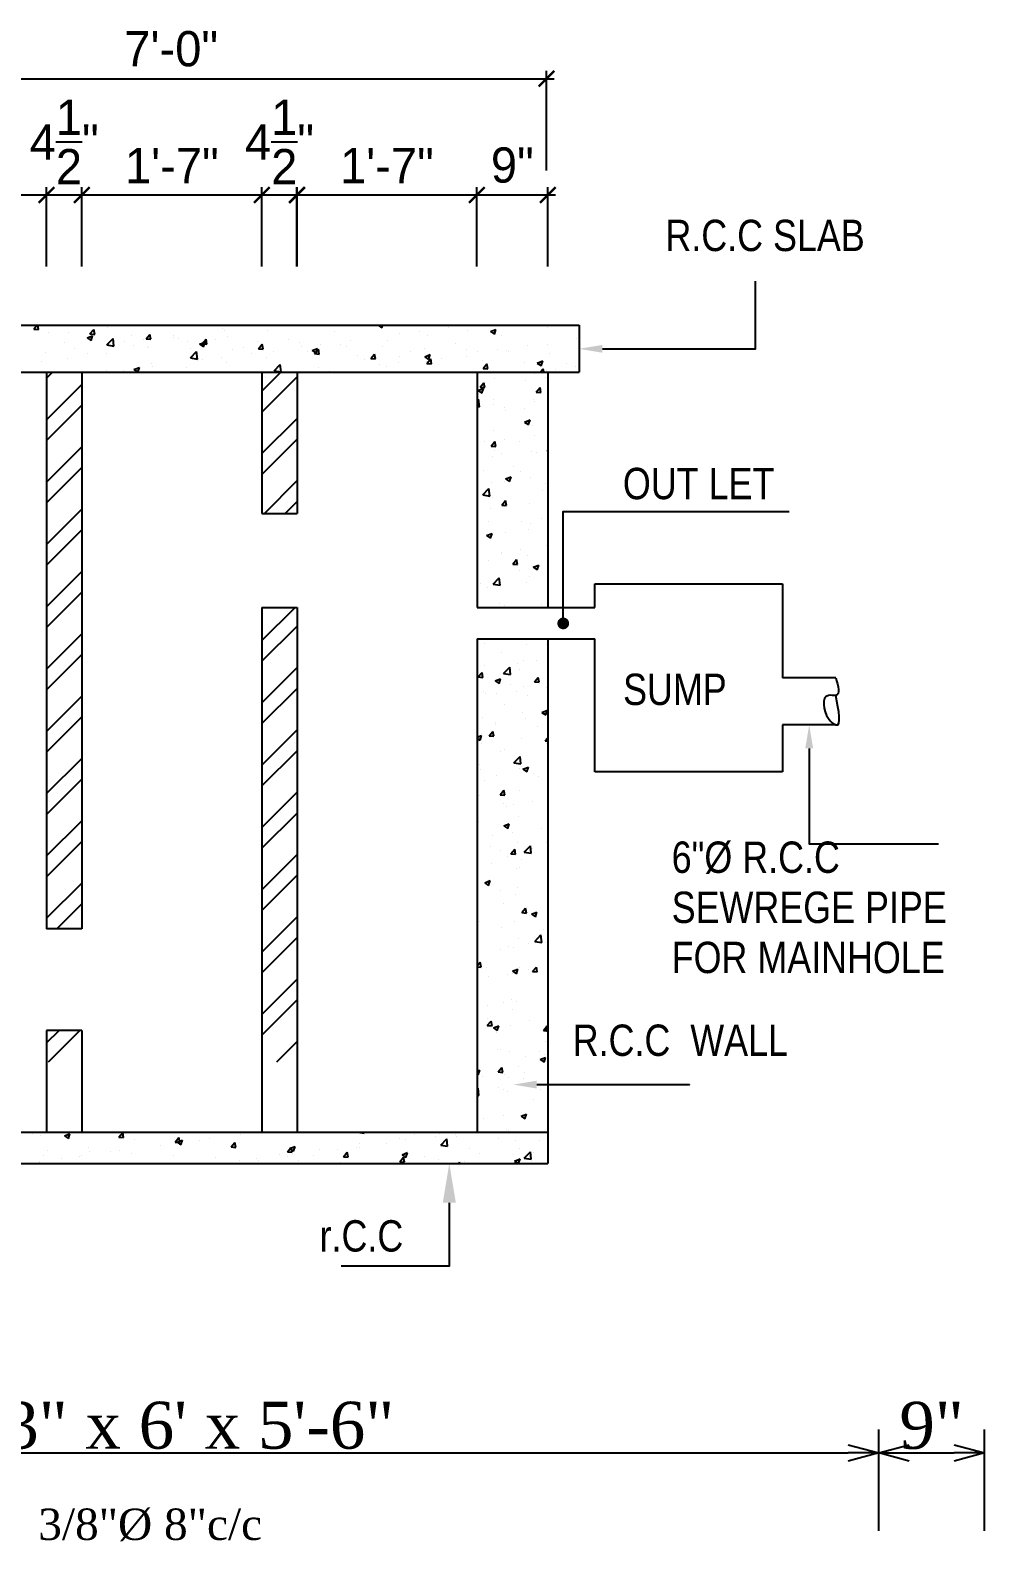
# Model space of a CAD drawing. Header units: inches. Extents: x -36906 to 35154, y -44700 to 686.
# Drawn here: x 34311.2 to 34554.8, y -18875.8 to -18485.7 of the extents above; entities that cross this region are included whole.
import ezdxf

# ---------------------------------------------------------------- set-up
doc = ezdxf.new("R2010")
doc.units = ezdxf.units.IN
doc.header["$LTSCALE"] = 2
doc.header["$MEASUREMENT"] = 0
doc.header["$PDMODE"] = 2
doc.layers.add('tex', color=7, linetype='Continuous')
doc.layers.add('wall', color=7, linetype='Continuous')
doc.styles.add('NOMAN', font='techl___.ttf', dxfattribs={"height": 6})
doc.styles.add('ROMANTIC', font='romantic.ttf')
doc.dimstyles.new('DIM-1', dxfattribs={"dimscale": 6, "dimtxt": 1.296875, "dimasz": 1.296875, "dimexe": 1, "dimexo": 1, "dimgap": 0.125, "dimtad": 1, "dimdec": 3, "dimrnd": 0.125, "dimzin": 3, "dimdsep": 46, "dimlunit": 4, "dimtxsty": 'ROMANTIC', "dimblk": 'OPEN30', "dimcen": 0.09, "dimdle": 1, "dimclrd": 256, "dimclre": 256, "dimclrt": 256, "dimadec": 0, "dimazin": 0, "dimtfac": 0.75, "dimtdec": 3, "dimtix": 1, "dimtmove": 1, "dimatfit": 3, "dimldrblk": 'OPEN90', "dimfxl": 0, "dimtolj": 1, "dimtzin": 0, "dimlwd": -1, "dimlwe": -1, "dimarcsym": 0})

# ---------------------------------------------------------------- blocks, each defined once
blk = doc.blocks.new('_ArchTick')
at = {"layer": 'wall', "color": 0, "const_width": 0.15}
blk.add_lwpolyline([(-0.5, -0.5), (0.5, 0.5)], dxfattribs=at)
blk = doc.blocks.new('_Dot')
at = {"color": 0, "linetype": 'ByBlock', "lineweight": -2}
blk.add_line((-0.5, 0), (-1, 0), dxfattribs=at)
at = {"color": 0, "linetype": 'ByBlock', "const_width": 0.5}
blk.add_lwpolyline([(-0.25, 0, 1), (0.25, 0, 1)], format="xyb", close=True, dxfattribs=at)
blk = doc.blocks.new('_Open30')
at = {"layer": 'tex', "color": 0, "lineweight": -2}
for p, q in [((-1, 0.268), (0, 0)), ((0, 0), (-1, -0.268)), ((0, 0), (-1, 0))]:
    blk.add_line(p, q, dxfattribs=at)
blk = doc.blocks.new('*D13')
at = {"linetype": 'ByBlock'}
for p, q in [((34162.1, -18868.77), (34162.1, -18842.85)), ((34527.84, -18868.77), (34527.84, -18842.85)), ((34169.88, -18848.85), (34520.06, -18848.85))]:
    blk.add_line(p, q, dxfattribs=at)
at = {"layer": 'Defpoints', "color": 0, "linetype": 'ByBlock'}
for p in [(34527.84, -18848.85), (34162.1, -18874.77), (34527.84, -18874.77)]:
    blk.add_point(p, dxfattribs=at)
at = {"linetype": 'ByBlock', "xscale": 7.78125, "yscale": 7.78125, "zscale": 7.78125, "rotation": 180}
blk.add_blockref('_Open30', (34162.1, -18848.85), dxfattribs=at)
at = {"linetype": 'ByBlock', "xscale": 7.78125, "yscale": 7.78125, "zscale": 7.78125}
blk.add_blockref('_Open30', (34527.84, -18848.85), dxfattribs=at)
at = {"linetype": 'ByBlock', "insert": (34344.97, -18841.87), "char_height": 12, "attachment_point": 5, "style": 'ROMANTIC'}
blk.add_mtext('\\A1;7\'-3" x 6\' x 5\'-6" ', dxfattribs=at)
blk = doc.blocks.new('_Open90')
at = {"color": 0, "linetype": 'ByBlock', "lineweight": -2}
for p, q in [((0, 0), (-1, 0)), ((-0.5, 0.5), (0, 0)), ((0, 0), (-0.5, -0.5))]:
    blk.add_line(p, q, dxfattribs=at)
blk = doc.blocks.new('*D14')
at = {"linetype": 'ByBlock'}
for p, q in [((34527.84, -18868.77), (34527.84, -18842.85)), ((34554.84, -18868.77), (34554.84, -18842.85)), ((34535.62, -18848.85), (34547.06, -18848.85))]:
    blk.add_line(p, q, dxfattribs=at)
at = {"layer": 'Defpoints', "color": 0, "linetype": 'ByBlock'}
for p in [(34554.84, -18848.85), (34527.84, -18874.77), (34554.84, -18874.77)]:
    blk.add_point(p, dxfattribs=at)
at = {"linetype": 'ByBlock', "xscale": 7.78125, "yscale": 7.78125, "zscale": 7.78125, "rotation": 180}
blk.add_blockref('_Open30', (34527.84, -18848.85), dxfattribs=at)
at = {"linetype": 'ByBlock', "xscale": 7.78125, "yscale": 7.78125, "zscale": 7.78125}
blk.add_blockref('_Open30', (34554.84, -18848.85), dxfattribs=at)
at = {"linetype": 'ByBlock', "insert": (34541.34, -18841.9), "char_height": 12, "attachment_point": 5, "style": 'ROMANTIC'}
blk.add_mtext('\\A1;9"', dxfattribs=at)

msp = doc.modelspace()

# ---------------------------------------------------------------- linework, layer by layer
at = {"ltscale": 0.5}
for p, q in [((34442.9502, -18521.4222), (34442.9502, -18496.0194)), ((34249.2715, -18498.0194), (34444.9502, -18498.0194)), ((34267.2715, -18527.7071), (34317.2715, -18527.7071)), ((34313.2715, -18527.7071), (34326.2715, -18527.7071)), ((34315.2715, -18545.9596), (34315.2715, -18525.7071)), ((34315.2715, -18545.9596), (34315.2715, -18525.7071)), ((34322.2715, -18527.7071), (34372.2715, -18527.7071)), ((34324.2715, -18545.9596), (34324.2715, -18525.7071)), ((34324.2715, -18545.9596), (34324.2715, -18525.7071)), ((34368.2715, -18527.7071), (34381.2715, -18527.7071)), ((34370.2715, -18545.9596), (34370.2715, -18525.7071)), ((34370.2715, -18545.9596), (34370.2715, -18525.7071)), ((34377.2053, -18527.7071), (34427.2053, -18527.7071)), ((34379.2053, -18545.9596), (34379.2053, -18525.7071)), ((34379.2715, -18545.9596), (34379.2715, -18525.7071)), ((34423.2053, -18527.7071), (34445.2715, -18527.7071)), ((34425.2053, -18545.9596), (34425.2053, -18525.7071)), ((34425.2053, -18545.9596), (34425.2053, -18525.7071)), ((34443.2715, -18545.9596), (34443.2715, -18525.7071))]:
    msp.add_line(p, q, dxfattribs=at)
for p, q in [((34243.2715, -18560.9829), (34451.2715, -18560.9829)), ((34312.0132, -18561.9238), (34312.8028, -18560.9829)), ((34312.0132, -18561.9238), (34313.2087, -18562.0284)), ((34313.2097, -18562.0357), (34313.0155, -18560.9829)), ((34315.7325, -18562.7398), (34315.7325, -18562.7398)), ((34320.797, -18562.7381), (34320.797, -18562.7381)), ((34325.6274, -18564.1969), (34327.0278, -18563.6594)), ((34326.3584, -18563.1789), (34327.3226, -18562.0298)), ((34326.3584, -18563.1789), (34327.5539, -18563.2835)), ((34326.4089, -18563.1909), (34326.4089, -18563.1909)), ((34326.6233, -18564.8752), (34327.0288, -18563.6666)), ((34327.5549, -18563.2908), (34327.3237, -18562.0371)), ((34330.8991, -18561.4577), (34330.8991, -18561.4577)), ((34337.0854, -18563.642), (34337.0854, -18563.642)), ((34340.7036, -18564.4339), (34341.6678, -18563.2849)), ((34341.9001, -18564.5458), (34341.6689, -18563.2922)), ((34347.6839, -18563.5364), (34347.6839, -18563.5364)), ((34360.3149, -18561.8735), (34360.3149, -18561.8735)), ((34360.718, -18562.241), (34360.718, -18562.241)), ((34365.3217, -18561.2143), (34365.3217, -18561.2143)), ((34371.8023, -18562.428), (34371.8023, -18562.428)), ((34382.071, -18561.0198), (34382.071, -18561.0198)), ((34388.8378, -18562.6281), (34388.8378, -18562.6281)), ((34399.9661, -18560.9829), (34400.9119, -18561.6208)), ((34400.9129, -18561.6282), (34401.1295, -18560.9829)), ((34405.4784, -18563.1231), (34405.4784, -18563.1231)), ((34410.4852, -18562.464), (34410.4852, -18562.464)), ((34412.5864, -18563.4895), (34412.5864, -18563.4895)), ((34418.0599, -18561.4667), (34418.0599, -18561.4667)), ((34422.6885, -18562.2092), (34422.6885, -18562.2092)), ((34428.6596, -18562.5516), (34430.06, -18562.014)), ((34428.6596, -18562.5516), (34429.6545, -18563.2226)), ((34429.6555, -18563.2299), (34430.0611, -18562.0214)), ((34431.4671, -18563.621), (34431.4671, -18563.621)), ((34443.1309, -18561.6189), (34443.1309, -18561.6189)), ((34451.2715, -18560.9829), (34451.2715, -18572.9829)), ((34319.9494, -18565.4263), (34319.9494, -18565.4263)), ((34322.4715, -18566.8556), (34322.4715, -18566.8556)), ((34325.6274, -18564.1969), (34326.6223, -18564.8679)), ((34330.6259, -18565.8774), (34330.6259, -18565.8774)), ((34330.6944, -18565.9947), (34332.2522, -18564.3712)), ((34330.6944, -18565.9947), (34332.4732, -18566.2706)), ((34332.4742, -18566.2768), (34332.2532, -18564.3774)), ((34335.1025, -18565.1927), (34335.1025, -18565.1927)), ((34337.3906, -18566.2452), (34337.3906, -18566.2452)), ((34340.1093, -18564.5336), (34340.1093, -18564.5336)), ((34340.7036, -18564.4339), (34341.8991, -18564.5385)), ((34341.0437, -18566.6161), (34341.0437, -18566.6161)), ((34341.3023, -18566.3285), (34341.3023, -18566.3285)), ((34347.7618, -18564.0931), (34347.7618, -18564.0931)), ((34349.0543, -18564.2431), (34349.0543, -18564.2431)), ((34351.3124, -18565.2079), (34351.3124, -18565.2079)), ((34351.9788, -18566.7796), (34351.9788, -18566.7796)), ((34352.0393, -18569.3051), (34353.597, -18567.6816)), ((34353.819, -18569.5872), (34353.598, -18567.6878)), ((34354.37, -18565.7987), (34355.7704, -18565.2611)), ((34354.37, -18565.7987), (34355.3649, -18566.4697)), ((34355.0488, -18565.689), (34356.013, -18564.5399)), ((34355.0488, -18565.689), (34356.2443, -18565.7936)), ((34355.3659, -18566.477), (34355.7714, -18565.2684)), ((34356.2453, -18565.8009), (34356.0141, -18564.5472)), ((34358.4383, -18564.5442), (34358.4383, -18564.5442)), ((34361.4145, -18563.9275), (34361.4145, -18563.9275)), ((34362.6552, -18567.2307), (34362.6552, -18567.2307)), ((34365.5103, -18566.6323), (34365.5103, -18566.6323)), ((34369.1147, -18564.9953), (34369.1147, -18564.9953)), ((34369.394, -18566.944), (34370.3582, -18565.7949)), ((34369.394, -18566.944), (34370.5895, -18567.0486)), ((34370.5905, -18567.0559), (34370.3593, -18565.8023)), ((34373.3317, -18567.6818), (34373.3317, -18567.6818)), ((34377.1741, -18564.6302), (34377.1741, -18564.6302)), ((34379.7912, -18565.4464), (34379.7912, -18565.4464)), ((34380.266, -18566.4424), (34380.266, -18566.4424)), ((34381.8278, -18567.6777), (34381.8278, -18567.6777)), ((34383.1126, -18567.4004), (34384.513, -18566.8629)), ((34383.1126, -18567.4004), (34384.1075, -18568.0715)), ((34383.7393, -18568.1991), (34384.7034, -18567.05)), ((34384.1085, -18568.0788), (34384.514, -18566.8702)), ((34384.9357, -18568.311), (34384.7045, -18567.0573)), ((34385.2728, -18565.7832), (34385.2728, -18565.7832)), ((34390.4676, -18565.8975), (34390.4676, -18565.8975)), ((34391.9299, -18566.3973), (34391.9299, -18566.3973)), ((34392.8474, -18564.786), (34392.8474, -18564.786)), ((34401.1441, -18566.3486), (34401.1441, -18566.3486)), ((34402.3177, -18564.8978), (34402.3177, -18564.8978)), ((34408.1397, -18567.6252), (34408.1397, -18567.6252)), ((34411.8205, -18566.7997), (34411.8205, -18566.7997)), ((34419.8034, -18565.6231), (34419.8034, -18565.6231)), ((34422.497, -18567.2508), (34422.497, -18567.2508)), ((34425.4295, -18567.6921), (34425.4295, -18567.6921)), ((34430.4363, -18567.0329), (34430.4363, -18567.0329)), ((34432.8331, -18567.3675), (34432.8331, -18567.3675)), ((34433.1734, -18567.7019), (34433.1734, -18567.7019)), ((34438.0109, -18566.0357), (34438.0109, -18566.0357)), ((34443.1018, -18565.9593), (34443.1018, -18565.9593)), ((34450.6419, -18564.3728), (34450.6419, -18564.3728)), ((34314.0631, -18570.2494), (34314.0631, -18570.2494)), ((34314.8969, -18567.8529), (34314.8969, -18567.8529)), ((34320.5538, -18569.396), (34320.5538, -18569.396)), ((34325.7269, -18568.2473), (34325.7269, -18568.2473)), ((34330.6559, -18568.1156), (34330.6559, -18568.1156)), ((34342.1829, -18570.6365), (34342.1829, -18570.6365)), ((34342.4225, -18571.4246), (34342.4225, -18571.4246)), ((34352.0393, -18569.3051), (34353.818, -18569.581)), ((34353.8466, -18568.6344), (34353.8466, -18568.6344)), ((34355.0536, -18569.7617), (34355.0536, -18569.7617)), ((34360.0604, -18569.1025), (34360.0604, -18569.1025)), ((34361.1713, -18570.5854), (34361.1713, -18570.5854)), ((34367.635, -18568.1053), (34367.635, -18568.1053)), ((34371.5591, -18569.0859), (34371.5591, -18569.0859)), ((34373.3841, -18572.6155), (34374.9418, -18570.9919)), ((34375.1638, -18572.8976), (34374.9428, -18570.9982)), ((34383.7393, -18568.1991), (34384.9347, -18568.3036)), ((34384.0081, -18568.1329), (34384.0081, -18568.1329)), ((34384.8122, -18571.6294), (34384.8122, -18571.6294)), ((34394.6846, -18568.584), (34394.6846, -18568.584)), ((34396.476, -18569.6273), (34396.476, -18569.6273)), ((34398.0845, -18569.4541), (34399.0486, -18568.305)), ((34398.0845, -18569.4541), (34399.2799, -18569.5587)), ((34399.2809, -18569.5661), (34399.0497, -18568.3124)), ((34400.2171, -18571.0114), (34400.2171, -18571.0114)), ((34402.0745, -18571.5556), (34402.0745, -18571.5556)), ((34405.2238, -18570.3522), (34405.2238, -18570.3522)), ((34405.361, -18569.0351), (34405.361, -18569.0351)), ((34411.8552, -18569.0022), (34413.2556, -18568.4646)), ((34411.8552, -18569.0022), (34412.85, -18569.6732)), ((34412.3432, -18570.1474), (34412.3432, -18570.1474)), ((34412.4297, -18570.7091), (34413.3938, -18569.5601)), ((34412.4297, -18570.7091), (34413.6251, -18570.8137)), ((34412.7985, -18569.355), (34412.7985, -18569.355)), ((34412.8511, -18569.6806), (34413.2566, -18568.472)), ((34413.6261, -18570.8211), (34413.3949, -18569.5675)), ((34416.0375, -18569.4862), (34416.0375, -18569.4862)), ((34422.4453, -18568.8671), (34422.4453, -18568.8671)), ((34426.7139, -18569.9373), (34426.7139, -18569.9373)), ((34426.7749, -18571.9642), (34427.739, -18570.8151)), ((34427.9713, -18572.0762), (34427.7401, -18570.8225)), ((34437.3904, -18570.3884), (34437.3904, -18570.3884)), ((34440.5978, -18570.6039), (34441.9982, -18570.0664)), ((34440.5978, -18570.6039), (34441.5926, -18571.275)), ((34441.5937, -18571.2823), (34441.9992, -18570.0738)), ((34443.8499, -18568.153), (34443.8499, -18568.153)), ((34448.0668, -18570.8395), (34448.0668, -18570.8395)), ((34450.3873, -18571.6019), (34450.3873, -18571.6019)), ((34243.2715, -18572.9829), (34451.2715, -18572.9829)), ((34311.7534, -18572.906), (34311.7534, -18572.906)), ((34315.2715, -18572.9829), (34315.2715, -18715.0385)), ((34315.2715, -18574.4836), (34316.7722, -18572.9829)), ((34324.2715, -18572.9829), (34324.2715, -18715.0385)), ((34330.5192, -18572.6386), (34330.5192, -18572.6386)), ((34334.8479, -18572.4218), (34334.8479, -18572.4218)), ((34337.5656, -18572.2493), (34338.9659, -18571.7117)), ((34337.5656, -18572.2493), (34338.5604, -18572.9203)), ((34338.5615, -18572.9276), (34338.967, -18571.719)), ((34351.0692, -18571.8658), (34351.0692, -18571.8658)), ((34370.2715, -18572.9829), (34370.2715, -18608.9829)), ((34370.2715, -18577.8199), (34375.1085, -18572.9829)), ((34370.2715, -18583.1232), (34379.2715, -18574.1232)), ((34373.3841, -18572.6155), (34375.1628, -18572.8913)), ((34379.2715, -18572.9829), (34379.2715, -18608.9829)), ((34387.586, -18572.6743), (34387.586, -18572.6743)), ((34425.2715, -18572.9829), (34425.2715, -18632.9829)), ((34426.7749, -18571.9642), (34427.9703, -18572.0688)), ((34429.7927, -18574.5366), (34429.7927, -18574.5366)), ((34437.7211, -18574.962), (34437.7211, -18574.962)), ((34439.8948, -18573.2562), (34439.8948, -18573.2562)), ((34441.3184, -18572.9829), (34442.0842, -18572.0702)), ((34442.2523, -18572.9829), (34442.0853, -18572.0776)), ((34442.7279, -18574.3028), (34442.7279, -18574.3028)), ((34442.8586, -18572.6172), (34442.8586, -18572.6172)), ((34443.2715, -18572.9829), (34443.2715, -18632.9829)), ((34445.3805, -18572.261), (34445.3805, -18572.261)), ((34315.2715, -18585.0902), (34324.2715, -18576.0902)), ((34425.4459, -18577.6211), (34426.8463, -18577.0835)), ((34425.4459, -18577.6211), (34426.4407, -18578.2921)), ((34426.0194, -18576.7882), (34426.9836, -18575.6391)), ((34426.0194, -18576.7882), (34427.2149, -18576.8928)), ((34426.443, -18578.2922), (34426.8485, -18577.0836)), ((34427.2171, -18576.8928), (34426.9859, -18575.6391)), ((34440.3646, -18578.0432), (34441.3288, -18576.8941)), ((34440.3646, -18578.0432), (34441.5601, -18578.1478)), ((34441.5623, -18578.1479), (34441.3311, -18576.8942)), ((34315.2715, -18590.3935), (34324.2715, -18581.3935)), ((34425.2715, -18580.2218), (34425.6052, -18579.8739)), ((34425.2715, -18581.6873), (34425.8262, -18581.7733)), ((34425.8285, -18581.7737), (34425.6075, -18579.8743)), ((34429.3345, -18580.0381), (34429.3345, -18580.0381)), ((34429.5495, -18581.1945), (34429.5495, -18581.1945)), ((34432.29, -18581.8826), (34432.29, -18581.8826)), ((34432.4597, -18582.8502), (34432.4597, -18582.8502)), ((34437.4665, -18582.1911), (34437.4665, -18582.1911)), ((34439.6516, -18579.9141), (34439.6516, -18579.9141)), ((34440.011, -18580.4892), (34440.011, -18580.4892)), ((34370.2715, -18593.7298), (34379.2715, -18584.7298)), ((34437.384, -18585.6735), (34438.7844, -18585.1359)), ((34437.384, -18585.6735), (34438.3789, -18586.3445)), ((34438.3812, -18586.3446), (34438.7867, -18585.136)), ((34439.4084, -18586.572), (34439.4084, -18586.572)), ((34370.2715, -18599.0331), (34379.2715, -18590.0331)), ((34425.4399, -18590.258), (34425.4399, -18590.258)), ((34427.1983, -18590.7385), (34427.1983, -18590.7385)), ((34428.7945, -18591.832), (34429.7586, -18590.6829)), ((34429.3063, -18587.8524), (34429.3063, -18587.8524)), ((34429.9921, -18591.9366), (34429.7609, -18590.683)), ((34432.2051, -18590.0793), (34432.2051, -18590.0793)), ((34436.1163, -18590.7091), (34436.1163, -18590.7091)), ((34439.7797, -18589.0821), (34439.7797, -18589.0821)), ((34315.2715, -18601.0001), (34324.2715, -18592.0001)), ((34428.7945, -18591.832), (34429.9899, -18591.9366)), ((34429.0631, -18594.5102), (34429.0631, -18594.5102)), ((34429.6568, -18592.9445), (34429.6568, -18592.9445)), ((34431.4643, -18593.8158), (34431.4643, -18593.8158)), ((34439.1652, -18593.2299), (34439.1652, -18593.2299)), ((34440.3333, -18593.3956), (34440.3333, -18593.3956)), ((34443.128, -18591.8137), (34443.128, -18591.8137)), ((34443.1397, -18593.0871), (34443.2715, -18592.93)), ((34443.1397, -18593.0871), (34443.2715, -18593.0986)), ((34315.2715, -18606.3034), (34324.2715, -18597.3034)), ((34426.9437, -18597.9675), (34426.9437, -18597.9675)), ((34434.5183, -18596.9703), (34434.5183, -18596.9703)), ((34436.2566, -18598.2072), (34436.2566, -18598.2072)), ((34370.9283, -18608.9829), (34379.2715, -18600.6397)), ((34426.699, -18604.2902), (34428.2568, -18602.6667)), ((34428.48, -18604.5665), (34428.2591, -18602.6671)), ((34428.8199, -18601.1681), (34428.8199, -18601.1681)), ((34432.1373, -18600.8753), (34432.1373, -18600.8753)), ((34432.5177, -18600.1765), (34433.9181, -18599.6389)), ((34432.5177, -18600.1765), (34433.5126, -18600.8475)), ((34433.5148, -18600.8476), (34433.9204, -18599.639)), ((34438.922, -18599.8877), (34438.922, -18599.8877)), ((34442.8137, -18601.3264), (34442.8137, -18601.3264)), ((34376.2316, -18608.9829), (34379.2715, -18605.943)), ((34426.699, -18604.2902), (34428.4778, -18604.5661)), ((34429.257, -18604.8586), (34429.257, -18604.8586)), ((34431.5695, -18606.8759), (34432.5337, -18605.7268)), ((34432.7672, -18606.9805), (34432.5359, -18605.7268)), ((34438.6788, -18606.5456), (34438.6788, -18606.5456)), ((34441.888, -18603.1957), (34441.888, -18603.1957)), ((34315.2715, -18616.91), (34324.2715, -18607.91)), ((34370.2715, -18608.9829), (34379.2715, -18608.9829)), ((34428.5767, -18607.826), (34428.5767, -18607.826)), ((34431.5695, -18606.8759), (34432.7649, -18606.9804)), ((34432.231, -18607.2084), (34432.231, -18607.2084)), ((34441.6334, -18610.4247), (34441.6334, -18610.4247)), ((34315.2715, -18622.2133), (34324.2715, -18613.2133)), ((34427.6514, -18614.6795), (34429.0518, -18614.1419)), ((34428.2426, -18611.0952), (34428.2426, -18611.0952)), ((34428.3335, -18614.4839), (34428.3335, -18614.4839)), ((34428.6485, -18615.3505), (34429.054, -18614.142)), ((34432.4595, -18613.7817), (34432.4595, -18613.7817)), ((34436.6266, -18611.0839), (34436.6266, -18611.0839)), ((34438.4356, -18613.2035), (34438.4356, -18613.2035)), ((34438.919, -18611.5463), (34438.919, -18611.5463)), ((34443.136, -18614.2328), (34443.136, -18614.2328)), ((34427.6514, -18614.6795), (34428.6463, -18615.3505)), ((34436.372, -18618.313), (34436.372, -18618.313)), ((34443.069, -18617.1396), (34443.069, -18617.1396)), ((34428.0903, -18621.1417), (34428.0903, -18621.1417)), ((34431.3652, -18618.9721), (34431.3652, -18618.9721)), ((34431.4053, -18619.1417), (34431.4053, -18619.1417)), ((34434.3445, -18621.9197), (34435.3087, -18620.7706)), ((34434.3445, -18621.9197), (34435.5399, -18622.0243)), ((34434.94, -18621.7125), (34434.94, -18621.7125)), ((34435.5422, -18622.0243), (34435.3109, -18620.7707)), ((34438.1924, -18619.8614), (34438.1924, -18619.8614)), ((34439.5896, -18622.7319), (34440.9899, -18622.1943)), ((34440.5867, -18623.4029), (34440.9922, -18622.1944)), ((34315.2715, -18632.8199), (34324.2715, -18623.8199)), ((34429.3506, -18627.083), (34430.9084, -18625.4594)), ((34431.1316, -18627.3592), (34430.9106, -18625.4598)), ((34431.1106, -18626.2012), (34431.1106, -18626.2012)), ((34436.1976, -18623.533), (34436.1976, -18623.533)), ((34438.6852, -18625.204), (34438.6852, -18625.204)), ((34439.5896, -18622.7319), (34440.5844, -18623.4029)), ((34315.2715, -18638.1232), (34324.2715, -18629.1232)), ((34426.1038, -18626.8604), (34426.1038, -18626.8604)), ((34427.8471, -18627.7996), (34427.8471, -18627.7996)), ((34429.3506, -18627.083), (34431.1293, -18627.3588)), ((34437.9492, -18626.5193), (34437.9492, -18626.5193)), ((34455.2715, -18632.9829), (34455.2715, -18626.9829)), ((34455.2715, -18626.9829), (34503.2715, -18626.9829)), ((34503.2715, -18626.9829), (34503.2715, -18650.9829)), ((34370.2715, -18632.9829), (34370.2715, -18766.9829)), ((34370.2715, -18632.9829), (34379.2715, -18632.9829)), ((34370.2715, -18641.4595), (34378.7481, -18632.9829)), ((34379.2715, -18632.9829), (34379.2715, -18766.9829)), ((34425.2715, -18632.9829), (34455.2715, -18632.9829)), ((34431.0453, -18631.9324), (34431.0453, -18631.9324)), ((34432.1721, -18632.5342), (34432.1721, -18632.5342)), ((34441.7217, -18632.3835), (34441.7217, -18632.3835)), ((34370.2715, -18646.7628), (34379.2715, -18637.7628)), ((34315.2715, -18648.7298), (34324.2715, -18639.7298)), ((34425.2715, -18640.9829), (34455.2715, -18640.9829)), ((34425.2715, -18640.9829), (34425.2715, -18766.9829)), ((34427.3607, -18641.1154), (34427.3607, -18641.1154)), ((34443.2715, -18640.9829), (34443.2715, -18774.9829)), ((34455.2715, -18674.9829), (34455.2715, -18640.9829)), ((34315.2715, -18654.0331), (34324.2715, -18645.0331)), ((34427.0663, -18642.0985), (34427.0663, -18642.0985)), ((34431.3463, -18644.4675), (34431.3463, -18644.4675)), ((34437.7427, -18642.5496), (34437.7427, -18642.5496)), ((34443.01, -18642.4654), (34443.01, -18642.4654)), ((34370.2715, -18657.3694), (34379.2715, -18648.3694)), ((34425.5494, -18650.7523), (34426.5135, -18649.6033)), ((34426.747, -18650.857), (34426.5158, -18649.6033)), ((34427.1175, -18647.7733), (34427.1175, -18647.7733)), ((34432.0022, -18649.8757), (34433.56, -18648.2522)), ((34433.7832, -18650.152), (34433.5622, -18648.2526)), ((34435.5321, -18647.2058), (34435.5321, -18647.2058)), ((34436.1386, -18648.8588), (34436.1386, -18648.8588)), ((34437.2196, -18646.4929), (34437.2196, -18646.4929)), ((34440.5389, -18646.5466), (34440.5389, -18646.5466)), ((34425.5494, -18650.7523), (34426.7448, -18650.8569)), ((34429.857, -18651.7379), (34431.2573, -18651.2003)), ((34429.857, -18651.7379), (34430.8518, -18652.4089)), ((34430.854, -18652.4089), (34431.2595, -18651.2003)), ((34432.0022, -18649.8757), (34433.7809, -18650.1516)), ((34433.848, -18652.7696), (34433.848, -18652.7696)), ((34436.9764, -18653.1508), (34436.9764, -18653.1508)), ((34439.8946, -18652.0074), (34440.8587, -18650.8583)), ((34439.8946, -18652.0074), (34441.09, -18652.112)), ((34441.0922, -18652.112), (34440.861, -18650.8584)), ((34442.8521, -18653.4376), (34442.8521, -18653.4376)), ((34516.8657, -18650.9829), (34503.2715, -18650.9829)), ((34315.2715, -18664.6397), (34324.2715, -18655.6397)), ((34370.2715, -18662.6727), (34379.2715, -18653.6727)), ((34426.8743, -18654.4311), (34426.8743, -18654.4311)), ((34427.3885, -18655.005), (34427.3885, -18655.005)), ((34430.2707, -18655.094), (34430.2707, -18655.094)), ((34435.2775, -18654.4349), (34435.2775, -18654.4349)), ((34438.065, -18655.4561), (34438.065, -18655.4561)), ((34315.2715, -18669.943), (34324.2715, -18660.943)), ((34426.6311, -18661.089), (34426.6311, -18661.089)), ((34432.1131, -18657.86), (34432.1131, -18657.86)), ((34436.7332, -18659.8086), (34436.7332, -18659.8086)), ((34437.5907, -18661.3259), (34437.5907, -18661.3259)), ((34441.7951, -18659.7902), (34443.1955, -18659.2527)), ((34441.7951, -18659.7902), (34442.7899, -18660.4613)), ((34442.7922, -18660.4613), (34443.1977, -18659.2527)), ((34370.2715, -18673.2793), (34379.2715, -18664.2793)), ((34428.3244, -18665.7962), (34429.2886, -18664.6471)), ((34429.522, -18665.9008), (34429.2908, -18664.6472)), ((34429.869, -18662.9357), (34429.869, -18662.9357)), ((34430.0161, -18662.3231), (34430.0161, -18662.3231)), ((34440.5454, -18663.3868), (34440.5454, -18663.3868)), ((34516.8657, -18662.9829), (34503.2715, -18662.9829)), ((34503.2715, -18662.9829), (34503.2715, -18674.9829)), ((34425.2715, -18666.1331), (34426.391, -18665.7033)), ((34425.2715, -18666.4303), (34425.9855, -18666.9119)), ((34425.9877, -18666.9119), (34426.3932, -18665.7033)), ((34426.3879, -18667.7469), (34426.3879, -18667.7469)), ((34428.3244, -18665.7962), (34429.5198, -18665.9008)), ((34436.49, -18666.4665), (34436.49, -18666.4665)), ((34442.6696, -18667.0512), (34443.2715, -18666.3339)), ((34442.6696, -18667.0512), (34443.2715, -18667.1039)), ((34442.9511, -18667.7912), (34442.9511, -18667.7912)), ((34315.2715, -18680.5496), (34324.2715, -18671.5496)), ((34370.2715, -18678.5826), (34379.2715, -18669.5826)), ((34431.2873, -18669.7933), (34431.2873, -18669.7933)), ((34432.3293, -18669.2141), (34432.3293, -18669.2141)), ((34434.6538, -18672.6685), (34436.2115, -18671.045)), ((34434.6538, -18672.6685), (34436.4325, -18672.9443)), ((34436.4347, -18672.9447), (34436.2138, -18671.0454)), ((34315.2715, -18685.8529), (34324.2715, -18676.8529)), ((34425.9743, -18673.1556), (34425.9743, -18673.1556)), ((34426.1447, -18674.4048), (34426.1447, -18674.4048)), ((34430.1912, -18675.8421), (34430.1912, -18675.8421)), ((34436.0796, -18674.1847), (34436.0796, -18674.1847)), ((34436.2468, -18673.1244), (34436.2468, -18673.1244)), ((34436.6507, -18673.6067), (34436.6507, -18673.6067)), ((34436.9288, -18674.2932), (34438.3292, -18673.7557)), ((34436.9288, -18674.2932), (34437.9236, -18674.9643)), ((34437.9258, -18674.9643), (34438.3314, -18673.7557)), ((34439.6989, -18675.4394), (34439.6989, -18675.4394)), ((34440.8677, -18676.2932), (34440.8677, -18676.2932)), ((34503.2715, -18674.9829), (34455.2715, -18674.9829)), ((34370.2715, -18689.1892), (34379.2715, -18680.1892)), ((34427.0679, -18677.1023), (34427.0679, -18677.1023)), ((34431.0994, -18680.84), (34432.0636, -18679.691)), ((34431.0994, -18680.84), (34432.2948, -18680.9446)), ((34432.297, -18680.9447), (34432.0658, -18679.691)), ((34436.0036, -18679.7823), (34436.0036, -18679.7823)), ((34425.9015, -18681.0626), (34425.9015, -18681.0626)), ((34432.0541, -18683.1859), (34432.0541, -18683.1859)), ((34432.6717, -18683.7729), (34432.6717, -18683.7729)), ((34434.4376, -18683.3277), (34434.4376, -18683.3277)), ((34439.4443, -18682.6685), (34439.4443, -18682.6685)), ((34315.2715, -18696.4595), (34324.2715, -18687.4595)), ((34370.2715, -18694.4925), (34379.2715, -18685.4925)), ((34425.6583, -18687.7205), (34425.6583, -18687.7205)), ((34432.0625, -18688.7962), (34433.4629, -18688.2587)), ((34433.0595, -18689.4673), (34433.465, -18688.2587)), ((34435.7604, -18686.4401), (34435.7604, -18686.4401)), ((34429.1762, -18691.2159), (34429.1762, -18691.2159)), ((34432.0625, -18688.7962), (34433.0573, -18689.4673)), ((34434.183, -18690.5567), (34434.183, -18690.5567)), ((34441.7576, -18689.5595), (34441.7576, -18689.5595)), ((34315.2715, -18701.7628), (34324.2715, -18692.7628)), ((34370.2715, -18705.0991), (34379.2715, -18696.0991)), ((34425.4151, -18694.3784), (34425.4151, -18694.3784)), ((34428.777, -18693.9928), (34428.777, -18693.9928)), ((34431.2284, -18695.1191), (34431.2284, -18695.1191)), ((34433.8744, -18695.8839), (34434.8386, -18694.7348)), ((34433.8744, -18695.8839), (34435.0699, -18695.9885)), ((34435.072, -18695.9885), (34434.8408, -18694.7349)), ((34435.5172, -18693.098), (34435.5172, -18693.098)), ((34437.3054, -18695.4612), (34438.8631, -18693.8377)), ((34437.3054, -18695.4612), (34439.0841, -18695.7371)), ((34439.0863, -18695.7375), (34438.8653, -18693.8381)), ((34439.4535, -18694.4439), (34439.4535, -18694.4439)), ((34442.8921, -18693.117), (34442.8921, -18693.117)), ((34428.9216, -18698.445), (34428.9216, -18698.445)), ((34432.994, -18696.6793), (34432.994, -18696.6793)), ((34435.274, -18699.7559), (34435.274, -18699.7559)), ((34436.0207, -18699.5105), (34436.0207, -18699.5105)), ((34436.4962, -18697.4478), (34436.4962, -18697.4478)), ((34315.2715, -18712.3694), (34324.2715, -18703.3694)), ((34370.2715, -18710.4024), (34379.2715, -18701.4024)), ((34427.1962, -18703.2992), (34428.5965, -18702.7617)), ((34427.1962, -18703.2992), (34428.191, -18703.9703)), ((34428.1932, -18703.9703), (34428.5987, -18702.7617)), ((34431.2348, -18705.336), (34431.2348, -18705.336)), ((34435.0308, -18706.4138), (34435.0308, -18706.4138)), ((34435.4744, -18704.6101), (34435.4744, -18704.6101)), ((34317.9057, -18715.0385), (34324.2715, -18708.6727)), ((34370.2715, -18721.009), (34379.2715, -18712.009)), ((34431.9951, -18708.5117), (34431.9951, -18708.5117)), ((34436.6495, -18710.9277), (34437.6136, -18709.7786)), ((34436.6495, -18710.9277), (34437.8449, -18711.0323)), ((34437.8471, -18711.0323), (34437.6158, -18709.7787)), ((34438.6044, -18711.5613), (34438.6044, -18711.5613)), ((34439.1343, -18711.3516), (34440.5347, -18710.8141)), ((34439.1343, -18711.3516), (34440.1292, -18712.0226)), ((34440.1313, -18712.0227), (34440.5369, -18710.8141)), ((34324.2715, -18715.0385), (34315.2715, -18715.0385)), ((34425.9734, -18713.2242), (34425.9734, -18713.2242)), ((34431.5797, -18714.83), (34431.5797, -18714.83)), ((34434.7876, -18713.0717), (34434.7876, -18713.0717)), ((34442.2562, -18715.2811), (34442.2562, -18715.2811)), ((34370.2715, -18726.3123), (34379.2715, -18717.3123)), ((34433.343, -18719.4496), (34433.343, -18719.4496)), ((34434.5444, -18719.7295), (34434.5444, -18719.7295)), ((34435.7967, -18717.5165), (34435.7967, -18717.5165)), ((34438.3498, -18718.7904), (34438.3498, -18718.7904)), ((34439.9569, -18718.254), (34441.5147, -18716.6305)), ((34439.9569, -18718.254), (34441.7357, -18718.5299)), ((34441.7379, -18718.5302), (34441.5169, -18716.6309)), ((34442.8331, -18718.4429), (34442.8331, -18718.4429)), ((34425.2715, -18724.4875), (34426.0435, -18723.5674)), ((34426.2769, -18724.8211), (34426.0456, -18723.5675)), ((34431.1694, -18720.445), (34431.1694, -18720.445)), ((34425.2715, -18724.7333), (34426.2747, -18724.8211)), ((34427.6007, -18724.9962), (34427.6007, -18724.9962)), ((34428.0817, -18727.3378), (34428.0817, -18727.3378)), ((34433.0884, -18726.6786), (34433.0884, -18726.6786)), ((34434.268, -18725.8546), (34435.6684, -18725.3171)), ((34434.268, -18725.8546), (34435.2629, -18726.5256)), ((34434.3013, -18726.3874), (34434.3013, -18726.3874)), ((34435.265, -18726.5257), (34435.6705, -18725.3171)), ((34435.9617, -18724.8363), (34435.9617, -18724.8363)), ((34438.2771, -18725.4473), (34438.2771, -18725.4473)), ((34439.4245, -18725.9716), (34440.3887, -18724.8225)), ((34439.4245, -18725.9716), (34440.6199, -18726.0761)), ((34440.6221, -18726.0762), (34440.3908, -18724.8225)), ((34440.6631, -18725.6814), (34440.6631, -18725.6814)), ((34370.2715, -18736.9189), (34379.2715, -18727.9189)), ((34370.2715, -18742.2222), (34379.2715, -18733.2222)), ((34427.8271, -18734.5669), (34427.8271, -18734.5669)), ((34431.9362, -18733.8375), (34431.9362, -18733.8375)), ((34434.0581, -18733.0453), (34434.0581, -18733.0453)), ((34435.4017, -18733.5697), (34435.4017, -18733.5697)), ((34427.8543, -18739.7604), (34428.8185, -18738.6113)), ((34427.923, -18737.9026), (34427.923, -18737.9026)), ((34429.0519, -18739.865), (34428.8206, -18738.6113)), ((34434.3824, -18735.6672), (34434.3824, -18735.6672)), ((34438.5994, -18738.3537), (34438.5994, -18738.3537)), ((34324.2715, -18740.9829), (34315.2715, -18740.9829)), ((34315.2715, -18740.9829), (34315.2715, -18766.9829)), ((34315.2715, -18744.1892), (34318.4778, -18740.9829)), ((34315.7811, -18748.9829), (34323.7811, -18740.9829)), ((34324.2715, -18740.9829), (34324.2715, -18766.9829)), ((34427.8543, -18739.7604), (34429.0497, -18739.8649)), ((34429.4017, -18740.3576), (34430.8021, -18739.8201)), ((34429.4017, -18740.3576), (34430.3965, -18741.0286)), ((34430.1403, -18741.4579), (34430.1403, -18741.4579)), ((34430.3987, -18741.0287), (34430.8042, -18739.8201)), ((34433.8149, -18739.7032), (34433.8149, -18739.7032)), ((34442.1995, -18741.0154), (34443.1637, -18739.8663)), ((34442.1995, -18741.0154), (34443.2715, -18741.1092)), ((34442.6085, -18741.0467), (34443.2715, -18740.3558)), ((34442.6085, -18741.0467), (34443.2715, -18741.1496)), ((34442.7713, -18739.795), (34442.7713, -18739.795)), ((34443.2715, -18740.4391), (34443.1658, -18739.8664)), ((34374.1174, -18748.9829), (34379.2715, -18743.8288)), ((34430.4034, -18745.8334), (34430.4034, -18745.8334)), ((34431.1104, -18745.7708), (34431.1104, -18745.7708)), ((34433.5717, -18746.361), (34433.5717, -18746.361)), ((34441.0799, -18746.2845), (34441.0799, -18746.2845)), ((34442.5167, -18747.0241), (34442.5167, -18747.0241)), ((34442.7741, -18743.7687), (34442.7741, -18743.7687)), ((34430.6293, -18751.5993), (34431.5935, -18750.4503)), ((34431.8269, -18751.704), (34431.5957, -18750.4503)), ((34435.9027, -18750.1621), (34435.9027, -18750.1621)), ((34437.5099, -18747.6832), (34437.5099, -18747.6832)), ((34441.3398, -18748.41), (34442.7402, -18747.8724)), ((34441.3398, -18748.41), (34442.3347, -18749.081)), ((34442.3368, -18749.0811), (34442.7424, -18747.8725)), ((34425.2715, -18751.3732), (34425.9358, -18751.1182)), ((34425.2715, -18752.1522), (34425.5302, -18752.3268)), ((34425.5324, -18752.3268), (34425.9379, -18751.1182)), ((34426.5087, -18752.8484), (34426.5087, -18752.8484)), ((34430.6293, -18751.5993), (34431.8248, -18751.7039)), ((34432.2485, -18752.3666), (34432.2485, -18752.3666)), ((34433.3285, -18753.0189), (34433.3285, -18753.0189)), ((34437.1852, -18753.2995), (34437.1852, -18753.2995)), ((34437.2553, -18751.7074), (34437.2553, -18751.7074)), ((34425.2715, -18755.9108), (34425.473, -18755.7007)), ((34425.2715, -18757.5346), (34425.694, -18757.6001)), ((34425.6962, -18757.6005), (34425.4752, -18755.7011)), ((34430.7257, -18755.5349), (34430.7257, -18755.5349)), ((34431.8772, -18755.9585), (34431.8772, -18755.9585)), ((34433.0853, -18756.4719), (34433.0853, -18756.4719)), ((34439.5686, -18758.5984), (34439.5686, -18758.5984)), ((34441.4021, -18755.986), (34441.4021, -18755.986)), ((34431.9939, -18762.8005), (34431.9939, -18762.8005)), ((34436.4735, -18762.913), (34437.8739, -18762.3754)), ((34437.4705, -18763.5841), (34437.876, -18762.3755)), ((34426.9871, -18763.4597), (34426.9871, -18763.4597)), ((34432.8421, -18766.3347), (34432.8421, -18766.3347)), ((34433.2061, -18766.6705), (34433.2061, -18766.6705)), ((34436.4735, -18762.913), (34437.4684, -18763.584)), ((34443.2298, -18764.8351), (34443.2298, -18764.8351)), ((34251.2715, -18766.9829), (34443.2715, -18766.9829)), ((34311.7376, -18767.3533), (34311.7376, -18767.3533)), ((34313.7443, -18767.8166), (34313.7443, -18767.8166)), ((34319.3982, -18766.9837), (34319.3989, -18766.9829)), ((34319.3982, -18766.9837), (34320.5936, -18767.0883)), ((34319.8506, -18767.9394), (34321.251, -18767.4019)), ((34319.8506, -18767.9394), (34320.8455, -18768.6105)), ((34320.5945, -18767.0956), (34320.5737, -18766.9829)), ((34320.8464, -18768.6177), (34321.2519, -18767.4092)), ((34333.7434, -18768.2388), (34334.7076, -18767.0897)), ((34333.7434, -18768.2388), (34334.9388, -18768.3433)), ((34334.9397, -18768.3507), (34334.7085, -18767.097)), ((34337.7445, -18768.9185), (34337.7445, -18768.9185)), ((34344.2597, -18770.2863), (34344.2597, -18770.2863)), ((34344.3196, -18770.2594), (34344.3196, -18770.2594)), ((34348.0886, -18769.4938), (34349.0528, -18768.3447)), ((34348.0886, -18769.4938), (34349.284, -18769.5984)), ((34348.5932, -18769.5412), (34349.9936, -18769.0036)), ((34348.5932, -18769.5412), (34349.5881, -18770.2122)), ((34349.2849, -18769.6057), (34349.0537, -18768.3521)), ((34349.3264, -18769.6002), (34349.3264, -18769.6002)), ((34349.5889, -18770.2195), (34349.9945, -18769.0109)), ((34354.3618, -18769.006), (34354.3618, -18769.006)), ((34356.901, -18768.603), (34356.901, -18768.603)), ((34362.4338, -18770.7488), (34363.398, -18769.5998)), ((34363.6301, -18770.8608), (34363.3989, -18769.6071)), ((34364.7496, -18767.5064), (34364.7496, -18767.5064)), ((34394.7603, -18766.9829), (34396.3755, -18767.2333)), ((34395.265, -18769.9762), (34395.265, -18769.9762)), ((34396.3763, -18767.2396), (34396.3465, -18766.9829)), ((34398.5562, -18767.2164), (34398.5562, -18767.2164)), ((34402.0645, -18769.8527), (34402.0645, -18769.8527)), ((34405.5337, -18768.568), (34405.5337, -18768.568)), ((34406.9011, -18768.8392), (34406.9011, -18768.8392)), ((34409.2326, -18767.6675), (34409.2326, -18767.6675)), ((34414.6955, -18768.1898), (34414.6955, -18768.1898)), ((34415.6358, -18767.2876), (34415.6358, -18767.2876)), ((34415.9416, -18770.2679), (34417.4993, -18768.6443)), ((34415.9416, -18770.2679), (34417.7203, -18770.5437)), ((34417.7211, -18770.55), (34417.5002, -18768.6506)), ((34419.7023, -18767.5306), (34419.7023, -18767.5306)), ((34419.9091, -18768.1186), (34419.9091, -18768.1186)), ((34430.5855, -18768.5697), (34430.5855, -18768.5697)), ((34435.0209, -18769.2264), (34435.0209, -18769.2264)), ((34441.262, -18769.0208), (34441.262, -18769.0208)), ((34313.5011, -18774.4744), (34313.5011, -18774.4744)), ((34314.4171, -18772.9227), (34314.4171, -18772.9227)), ((34315.625, -18771.5384), (34315.625, -18771.5384)), ((34319.1072, -18773.5787), (34319.1072, -18773.5787)), ((34323.6032, -18773.1941), (34323.6032, -18773.1941)), ((34324.114, -18772.9195), (34324.114, -18772.9195)), ((34326.0808, -18770.9206), (34326.0808, -18770.9206)), ((34326.3015, -18771.9895), (34326.3015, -18771.9895)), ((34331.6886, -18771.9223), (34331.6886, -18771.9223)), ((34333.9909, -18771.6945), (34333.9909, -18771.6945)), ((34336.9779, -18772.4406), (34336.9779, -18772.4406)), ((34347.6544, -18772.8917), (34347.6544, -18772.8917)), ((34358.3308, -18773.3428), (34358.3308, -18773.3428)), ((34362.4338, -18770.7488), (34363.6292, -18770.8534)), ((34364.5064, -18774.1643), (34364.5064, -18774.1643)), ((34369.0073, -18773.7939), (34369.0073, -18773.7939)), ((34369.2775, -18774.1692), (34369.2775, -18774.1692)), ((34374.7751, -18772.7561), (34374.7751, -18772.7561)), ((34376.779, -18772.0039), (34377.7432, -18770.8548)), ((34376.779, -18772.0039), (34377.9744, -18772.1085)), ((34376.8521, -18773.1719), (34376.8521, -18773.1719)), ((34377.3358, -18771.1429), (34378.7362, -18770.6054)), ((34377.3358, -18771.1429), (34378.3306, -18771.814)), ((34377.9753, -18772.1158), (34377.7441, -18770.8622)), ((34378.3315, -18771.8213), (34378.7371, -18770.6127)), ((34379.6837, -18774.245), (34379.6837, -18774.245)), ((34383.5737, -18772.8434), (34383.5737, -18772.8434)), ((34384.8772, -18771.4757), (34384.8772, -18771.4757)), ((34389.4831, -18771.509), (34389.4831, -18771.509)), ((34391.1242, -18773.2589), (34392.0884, -18772.1099)), ((34391.1242, -18773.2589), (34392.3196, -18773.3635)), ((34392.3205, -18773.3709), (34392.0893, -18772.1172)), ((34394.4899, -18770.8499), (34394.4899, -18770.8499)), ((34395.2374, -18770.8413), (34395.2374, -18770.8413)), ((34405.4694, -18774.514), (34406.4336, -18773.3649)), ((34406.0784, -18772.7447), (34407.4788, -18772.2072)), ((34406.0784, -18772.7447), (34407.0732, -18773.4157)), ((34406.6657, -18774.6259), (34406.4345, -18773.3723)), ((34407.0741, -18773.4231), (34407.4796, -18772.2145)), ((34411.6934, -18773.2306), (34411.6934, -18773.2306)), ((34415.3926, -18773.9455), (34415.3926, -18773.9455)), ((34422.0156, -18774.4216), (34422.0156, -18774.4216)), ((34423.3572, -18771.2285), (34423.3572, -18771.2285)), ((34425.7804, -18772.446), (34425.7804, -18772.446)), ((34434.6466, -18772.7587), (34434.6466, -18772.7587)), ((34434.821, -18774.3465), (34436.2213, -18773.8089)), ((34434.821, -18774.3465), (34435.7645, -18774.9829)), ((34435.8308, -18774.9829), (34436.2222, -18773.8163)), ((34436.0491, -18771.0377), (34436.0491, -18771.0377)), ((34437.2864, -18773.5782), (34438.8441, -18771.9547)), ((34437.2864, -18773.5782), (34439.0651, -18773.8541)), ((34439.066, -18773.8603), (34438.845, -18771.961)), ((34439.6534, -18772.0996), (34439.6534, -18772.0996)), ((34251.2715, -18774.9829), (34443.2715, -18774.9829)), ((34313.3331, -18774.9829), (34313.4268, -18774.8852)), ((34313.4383, -18774.9829), (34313.4276, -18774.8913)), ((34364.2707, -18774.8283), (34364.2707, -18774.8283)), ((34371.91, -18774.8455), (34371.91, -18774.8455)), ((34390.3602, -18774.6961), (34390.3602, -18774.6961)), ((34405.4694, -18774.514), (34406.6648, -18774.6186)), ((34420.4743, -18774.9829), (34420.7788, -18774.6199)), ((34420.8453, -18774.9829), (34420.7797, -18774.6273))]:
    msp.add_line(p, q)
for points in [[(34457.2715, -18566.9829), (34496.3198, -18566.9829), (34496.3198, -18549.7278)], [(34447.2471, -18634.0842), (34447.2471, -18608.5083), (34504.9256, -18608.5083)], [(34510.0686, -18668.9829), (34510.0686, -18693.3545), (34543.1331, -18693.3545)], [(34440.4838, -18754.8359), (34479.5321, -18754.8359), (34479.5321, -18754.8359)], [(34418.1442, -18784.9829), (34418.1442, -18801.1756), (34390.526, -18801.1756)]]:
    msp.add_lwpolyline(points)
msp.add_spline([(34516.8657, -18650.9829), (34516.8657, -18655.463), (34514.9912, -18655.463), (34514.9912, -18661.3957), (34516.8657, -18662.9829), (34516.8657, -18655.463)], degree=3)
for points in [[(34457.2715, -18567.9829), (34451.2715, -18566.9829), (34457.2715, -18565.9829)], [(34509.0686, -18668.9829), (34510.0686, -18662.9829), (34511.0686, -18668.9829)], [(34440.4838, -18755.8359), (34434.4838, -18754.8359), (34440.4838, -18753.8359)], [(34416.4775, -18784.9829), (34418.1442, -18774.9829), (34419.8108, -18784.9829)]]:
    msp.add_solid(points)

# ---------------------------------------------------------------- block references
at = {"ltscale": 0.5, "xscale": 4, "yscale": 4, "zscale": 4}
for p in [(34442.9502, -18498.0194), (34315.2715, -18527.7071), (34324.2715, -18527.7071), (34370.2715, -18527.7071), (34379.2715, -18527.7071), (34425.2053, -18527.7071), (34443.2715, -18527.7071)]:
    msp.add_blockref('_ArchTick', p, dxfattribs=at)
at = {"ltscale": 0.5, "xscale": 4, "yscale": 4, "zscale": 4, "rotation": 180}
for p in [(34315.2715, -18527.7071), (34324.2715, -18527.7071), (34370.2715, -18527.7071), (34379.2053, -18527.7071), (34425.2053, -18527.7071)]:
    msp.add_blockref('_ArchTick', p, dxfattribs=at)
at = {"xscale": 3, "yscale": 3, "zscale": 3, "rotation": 270}
msp.add_blockref('_Dot', (34447.2471, -18637.0842), dxfattribs=at)

# ---------------------------------------------------------------- texts
at = {"style": 'NOMAN'}
for s, p in [('R.C.C SLAB', (34473.3516, -18542.0249)), ('OUT LET', (34462.4753, -18605.3716)), ('SUMP', (34462.536, -18657.9179)), ('6"%%C R.C.C', (34474.9435, -18700.777)), ('SEWREGE PIPE', (34474.9435, -18713.5682)), ('FOR MAINHOLE', (34474.9435, -18726.3595)), ('R.C.C  WALL', (34449.6684, -18747.5047)), ('r.C.C', (34385.0123, -18797.4595))]:
    msp.add_text(s, height=8, dxfattribs=at).set_placement(p)
at = {"linetype": 'ByBlock', "style": 'ROMANTIC'}
msp.add_text('3/8"%%C 8"c/c', height=8, dxfattribs=at).set_placement((34313.147, -18871.0797))
at = {"ltscale": 0.5, "char_height": 9, "attachment_point": 5}
for s, insert in [('\\A1;7\'-0"', (34347.1108, -18490.4242)), ('\\A1;\\A1;4\\S1/2;"', (34319.7715, -18514.1703)), ('\\A1;\\A1;4\\S1/2;"', (34374.7715, -18514.1703)), ('\\A1;1\'-7"', (34347.2715, -18520.1887)), ('\\A1;1\'-7"', (34402.2053, -18520.1887)), ('\\A1;9"', (34434.2384, -18520.1119))]:
    msp.add_mtext(s, dxfattribs=dict(at, insert=insert))

# ---------------------------------------------------------------- dimensions: what is measured, and where the dimension line sits
at = {"linetype": 'ByBlock'}
for base, p1, p2, text, picture, middle in [((34527.838, -18848.8481), (34162.0958, -18874.7746), (34527.838, -18874.7746), '7\'-3" x 6\' x 5\'-6" ', '*D13', (34344.9669, -18841.8674)), ((34554.838, -18848.8481), (34527.838, -18874.7746), (34554.838, -18874.7746), '9"', '*D14', (34541.338, -18841.9029))]:
    dim = msp.add_linear_dim(base=base, p1=p1, p2=p2, text=text, dimstyle='DIM-1', override={"dimtxt": 2, "dimdec": 0, "dimlfac": 0.16666}, dxfattribs=at)
    dim.commit()
    dim.dimension.update_dxf_attribs({"geometry": picture, "text_midpoint": middle})

doc.saveas('drawing.dxf')
